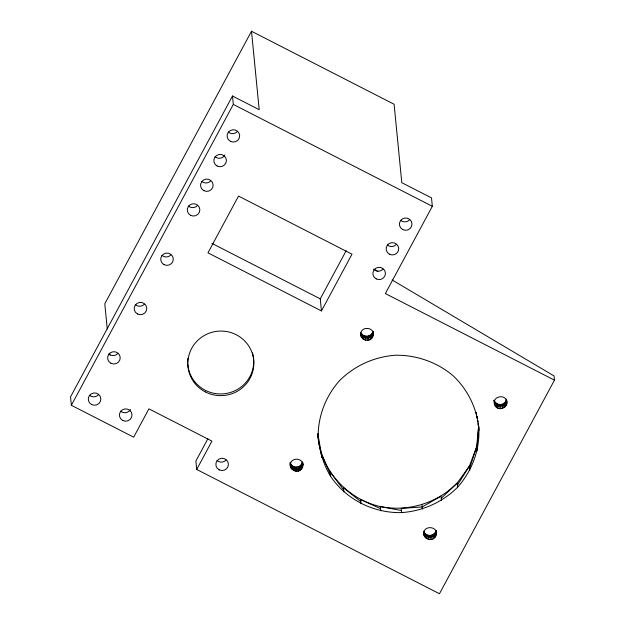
<?xml version="1.0" encoding="UTF-8"?>
<svg xmlns="http://www.w3.org/2000/svg" width="625" height="625" viewBox="0 0 625 625"><rect width="100%" height="100%" fill="white"/><g stroke="black" fill="none" stroke-linecap="round" stroke-linejoin="round"><path stroke-width="0.94" d="M290.188 462.828C291.82 468.695 301.172 468.289 302.328 462.32L302.172 468.031C298.234 475.117 287.945 469.375 290.312 462.164M476.883 448.961L478.625 426.383C480.555 448.57 472.336 470.625 457.641 487.195C442.656 502.172 422.766 511.117 401.648 512.594C373.555 513.297 346.141 499.547 330.445 476.141C322.727 463.148 318.93 448.742 317.797 433.75M318.133 437.25C317.938 416.344 325.648 396.219 339.539 380.633C354.523 365.656 374.414 356.711 395.531 355.227C416.664 354.953 437.203 362.211 453.312 375.914C468.391 390.32 477.617 409.758 479.039 430.578M360.781 334.555C360.273 325.586 375.352 326.852 373.195 335.633C371.562 343.258 359.484 340.805 360.641 333.148M423.828 533.797C423.312 524.828 438.398 526.094 436.242 534.875C434.367 542.914 421.977 539.609 423.617 531.695M478.625 426.383L476.68 446.859L477.094 451.055M506.852 402.383C506.648 393.391 491.727 395.93 494.562 404.484C496.938 412.359 509.445 408 506.648 400.281M372.422 335.039L372.789 331.43L371.477 336.352M435.469 534.281L435.828 530.672L434.516 535.602M505.93 403.391L506.289 399.781L504.977 404.703M494.078 400.805L494.148 400.289L496.086 405.07M290.367 463.766L291.281 468.484L290.875 464.281L292.328 469.711L291.922 465.516L293.672 470.641L293.258 466.438L295.211 471.188L294.797 466.992L296.844 471.328L296.438 467.133L298.461 471.055L299.547 466.18L299.953 470.375L300.805 465.148L301.219 469.344L301.758 463.828L302.172 468.031L302.891 464.922L302.648 462.406M469.586 468.266L476.68 446.859L469.375 466.164L457.43 485.094M370.211 337.383L372.219 332.938L372.625 337.141M433.258 536.633L435.258 532.188L435.672 536.383M503.711 405.734L505.719 401.289L506.133 405.492M290.477 463.844C291.773 457.031 302.852 457.938 302.891 464.922L302.547 462.031M207.891 438.727L195.875 461.055L196.703 469.453L439.477 593.75L554.461 380.148L385.359 293.562L432.328 206.305L431.508 197.906L401.797 182.688L394.102 104.258L251.508 31.25L104.797 303.789L107.266 328.961M251.508 31.25L259.195 109.68L232.492 96.008L70.539 396.875L71.359 405.281L133.664 437.18L148.914 408.844L211.953 441.117L196.703 469.453M71.359 405.281L233.32 104.414L232.492 96.008M321.453 310.938L352 254.18L238.523 196.078L207.977 252.836L321.453 310.938L320.266 298.859L346.172 250.734M441.258 498.289L457.227 482.992L469.375 466.164L469.789 470.367M361.742 337.586L361.328 333.391C363.438 336.742 368.602 337.156 371.266 334.25L371.68 338.453M495.242 405.945L494.836 401.742C496.938 405.094 502.109 405.508 504.773 402.609L505.18 406.805M317.93 435.148C320.211 469.539 346.93 499.102 380.305 506.578C408.008 512.125 437.445 503.211 457.227 482.992L457.641 487.195M424.789 536.836L424.375 532.633C426.484 535.984 431.648 536.406 434.312 533.5L434.727 537.695M401.438 510.5L380.305 506.578L380.719 510.781M380.516 508.68L360.602 499.523L361.008 503.727M233.32 104.414L432.328 206.305M211.984 243.422L320.266 298.859M373.695 269.031L377.891 271.516M392.148 279.969L554.047 375.945L554.461 380.148M360.805 501.625L343.453 487.711L343.859 491.906M500.602 406.687L498.758 404.445L499.172 408.648M367.102 338.336L365.258 336.094L365.672 340.297M430.141 537.586L428.305 535.344L428.711 539.539M343.656 489.812L330.031 471.945L330.445 476.141M498.969 406.547L497.219 403.898L497.633 408.094M365.461 338.195L363.719 335.547L364.133 339.742M428.508 537.438L426.766 534.789L427.172 538.992M497.43 406L495.883 402.977L496.297 407.172M363.922 337.641L362.375 334.625L362.789 338.82M426.969 536.891L425.422 533.867L425.836 538.07M317.883 433.969L321.258 453.297L330.234 474.039M361.328 333.391L362.586 336.719M424.375 532.633L425.633 535.969M495.039 403.844L494.148 400.289L494.562 404.484M424.578 534.734L423.688 531.18L424.102 535.375M360.867 332.82L361.539 335.492M476.219 412.57L476.539 414.414M476.859 416.25L477.18 418.094M477.508 419.938L477.828 421.773M478.148 423.617L478.469 425.461M476.188 412.648L476.5 414.508M476.813 416.375L477.117 418.234M477.43 420.094L477.742 421.961M478.055 423.82L478.836 428.477M506.578 400.797L506.414 399.117L506.5 401.883M506.289 399.781L506.703 403.984M503.922 407.836L503.508 403.633L502.219 406.414L500.398 404.594L500.805 408.789M502.016 404.312L502.43 408.516M441.461 500.391L441.047 496.188L422.156 506.953L401.234 508.398L401.648 512.594M436.188 531.172L436.398 533.273M435.828 530.672L436.242 534.875M433.461 538.727L433.047 534.531L431.766 537.305L429.938 535.484L430.352 539.68M431.555 535.203L431.969 539.406M421.953 504.852L422.367 509.055M373.148 331.93L373.352 334.031M372.789 331.43L373.195 335.633M370.414 339.484L370 335.281L368.719 338.062L366.891 336.234L367.305 340.438M368.508 335.961L368.922 340.164M360.727 332.773L361.055 336.133M321.258 453.297L321.672 457.5M302.328 462.32L302.742 466.523L302.57 462.656M298.055 466.852L298.461 471.055M290.352 464.508L290.594 467.023M109.641 353.172L109.828 355.109M436.008 530.922L436.039 532.773M372.969 331.68L372.992 333.531M225.914 460.164A6.289 6.148 -5.6 0 1 217.031 460.531M98.352 394.852A6.289 6.148 -5.6 0 1 89.461 395.219M252.5 352.898A33.016 32.281 -5.6 0 1 226.242 393.477A33.016 32.281 -5.6 0 1 187.758 363.969M187.688 362.109A33.016 32.281 -5.6 0 1 187.875 358.352M170.812 254.969A6.289 6.148 -5.6 0 1 161.922 255.336M197.359 205.648A6.289 6.148 -5.6 0 1 188.469 206.016M210.633 180.992A6.289 6.148 -5.6 0 1 201.742 181.359M224.859 155.016A6.289 6.148 -5.6 0 1 215.023 156.695M237.18 131.672A6.289 6.148 -5.6 0 1 228.297 132.039M117.711 353.609A6.289 6.148 -5.6 0 1 108.82 353.984M144.258 304.289A6.289 6.148 -5.6 0 1 135.375 304.664M130.453 409.484A6.289 6.148 -5.6 0 1 120.617 411.164M409.492 219.891A6.289 6.148 -5.6 0 1 400.602 220.258M396.219 244.555A6.289 6.148 -5.6 0 1 387.328 244.922M382.945 269.211A6.289 6.148 -5.6 0 1 374.055 269.578M219.195 469.852A6.289 6.148 -5.6 0 0 228.414 464.141A6.289 6.148 -5.6 0 0 218.781 459.203A6.289 6.148 -5.6 0 0 219.195 469.852M91.625 404.539A6.289 6.148 -5.6 0 0 100.852 398.828A6.289 6.148 -5.6 0 0 91.211 393.891A6.289 6.148 -5.6 0 0 91.625 404.539M205.453 391.977A33.016 32.281 -5.6 0 0 253.844 361.984A33.016 32.281 -5.6 0 0 203.281 336.102A33.016 32.281 -5.6 0 0 205.453 391.977M164.086 264.664A6.289 6.148 -5.6 0 0 173.305 258.945A6.289 6.148 -5.6 0 0 163.672 254.016A6.289 6.148 -5.6 0 0 164.086 264.664M190.633 215.344A6.289 6.148 -5.6 0 0 199.852 209.625A6.289 6.148 -5.6 0 0 190.219 204.695A6.289 6.148 -5.6 0 0 190.633 215.344M203.906 190.68A6.289 6.148 -5.6 0 0 213.133 184.969A6.289 6.148 -5.6 0 0 203.492 180.031A6.289 6.148 -5.6 0 0 203.906 190.68M217.18 166.023A6.289 6.148 -5.6 0 0 226.406 160.305A6.289 6.148 -5.6 0 0 216.766 155.375A6.289 6.148 -5.6 0 0 217.18 166.023M230.461 141.359A6.289 6.148 -5.6 0 0 239.68 135.648A6.289 6.148 -5.6 0 0 230.047 130.711A6.289 6.148 -5.6 0 0 230.461 141.359M110.984 363.305A6.289 6.148 -5.6 0 0 120.211 357.586A6.289 6.148 -5.6 0 0 110.57 352.656A6.289 6.148 -5.6 0 0 110.984 363.305M389.492 254.242A6.289 6.148 -5.6 0 0 398.719 248.531A6.289 6.148 -5.6 0 0 389.078 243.594A6.289 6.148 -5.6 0 0 389.492 254.242M402.766 229.578A6.289 6.148 -5.6 0 0 411.992 223.867A6.289 6.148 -5.6 0 0 402.352 218.938A6.289 6.148 -5.6 0 0 402.766 229.578M376.219 278.906A6.289 6.148 -5.6 0 0 385.438 273.188A6.289 6.148 -5.6 0 0 375.805 268.258A6.289 6.148 -5.6 0 0 376.219 278.906M137.539 313.984A6.289 6.148 -5.6 0 0 146.758 308.266A6.289 6.148 -5.6 0 0 137.125 303.336A6.289 6.148 -5.6 0 0 137.539 313.984M122.781 420.492A6.289 6.148 -5.6 0 0 132 414.773A6.289 6.148 -5.6 0 0 122.367 409.844A6.289 6.148 -5.6 0 0 122.781 420.492"/></g></svg>
